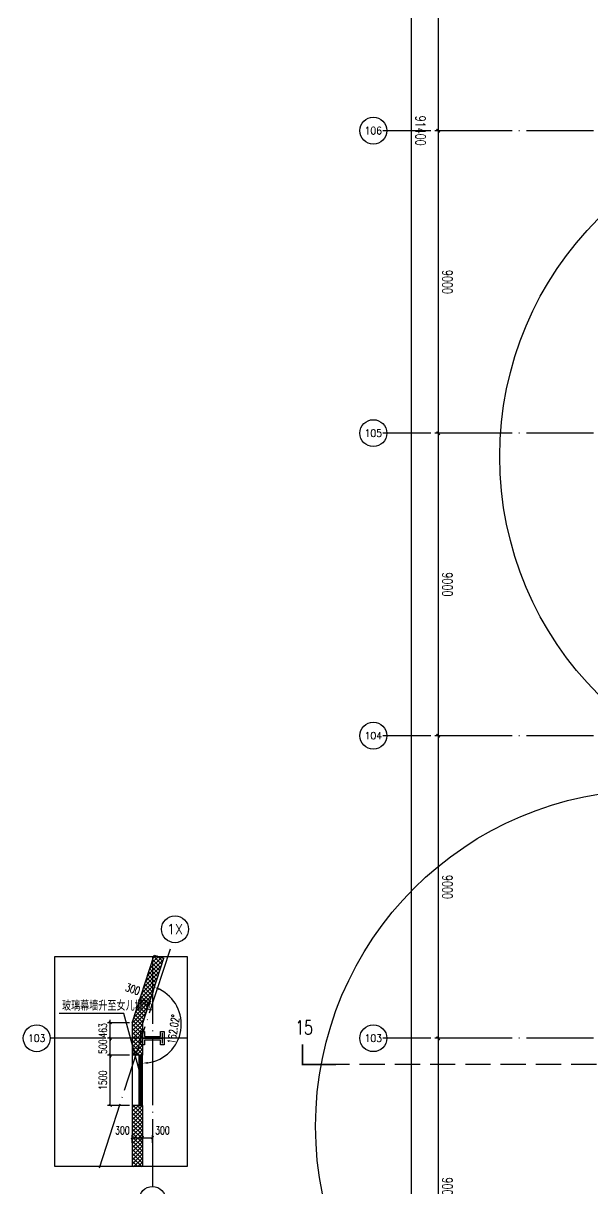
# Model space of a CAD drawing. Extents: x -1313754 to 847533, y 489853 to 941203.
# Drawn here: x -272750 to -255799, y 755344 to 790014 of the extents above; entities that cross this region are included whole.
import ezdxf
from ezdxf.enums import TextEntityAlignment as Align

# ---------------------------------------------------------------- set-up
doc = ezdxf.new("R2010")
doc.units = 0
doc.header["$LTSCALE"] = 1000
doc.header["$MEASUREMENT"] = 0
doc.linetypes.add('DASH', pattern=[0.35, 0.25, -0.1])
doc.linetypes.add('DOTE', pattern=[2.42, 2, -0.2, 0.02, -0.2])
doc.layers.get('Defpoints').update_dxf_attribs({"color": 210})
for name, color, linetype in [('A-AXIS-D', 1, 'Continuous'), ('A-AXIS-DOTE', 14, 'DOTE'), ('A-AXIS-DP', 126, 'Continuous'), ('A-AXIS-SYMB', 3, 'Continuous'), ('A-HATCH-2', 251, 'Continuous'), ('A-LIN-V', 9, 'Continuous'), ('A-WINDOW', 140, 'Continuous'), ('AS-WALL', 40, 'Continuous'), ('DIM_SYMB', 3, 'Continuous'), ('PUB_HATCH', 8, 'Continuous'), ('PUB_TEXT', 7, 'Continuous'), ('SB_ZF消火栓', 10, 'Continuous'), ('建-墙-幕', 4, 'Continuous')]:
    doc.layers.add(name, color=color, linetype=linetype)
doc.layers.add('S-col', color=2, linetype='Continuous', lineweight=0)
doc.styles.add('_TCH_AXIS', font='COMPLEX', dxfattribs={"bigfont": 'GBCBIG'})
doc.styles.add('_TCH_DIM', font='SIMPLEX', dxfattribs={"bigfont": 'GBCBIG'})
doc.styles.add('_TCH_DIM_T3', font='SIMPLEX', dxfattribs={"width": 0.705882, "bigfont": 'GBCBIG'})
doc.styles.add('_TCH_LABEL', font='COMPLEX', dxfattribs={"bigfont": 'GBCBIG'})
doc.dimstyles.new('_TCH_ARCH&&100', dxfattribs={"dimtxt": 297.5, "dimasz": 100, "dimexe": 100, "dimexo": 100, "dimgap": 126.25, "dimtad": 1, "dimdec": 0, "dimzin": 0, "dimdsep": 46, "dimtxsty": '_TCH_DIM_T3', "dimblk": 'ARCHTICK', "dimcen": 0.09, "dimclrt": 7, "dimazin": 2, "dimtfac": 1, "dimtdec": 0, "dimtix": 1, "dimtmove": 2, "dimatfit": 3, "dimfxl": 0, "dimtolj": 1, "dimtzin": 0, "dimarcsym": 0})
doc.dimstyles.new('_TCH_ARCH&&80', dxfattribs={"dimtxt": 238, "dimasz": 80, "dimexe": 80, "dimexo": 80, "dimgap": 101, "dimtad": 1, "dimdec": 0, "dimzin": 0, "dimdsep": 46, "dimtxsty": '_TCH_DIM_T3', "dimblk": 'ARCHTICK', "dimcen": 0.09, "dimclrt": 7, "dimazin": 2, "dimtfac": 1, "dimtdec": 0, "dimtix": 1, "dimtmove": 2, "dimatfit": 3, "dimfxl": 0, "dimtolj": 1, "dimtzin": 0, "dimarcsym": 0})
doc.dimstyles.new('_TCH_ARROW&&80', dxfattribs={"dimtxt": 238, "dimasz": 160, "dimexe": 200, "dimexo": 240, "dimgap": 101, "dimtad": 1, "dimdec": 0, "dimzin": 0, "dimdsep": 46, "dimtxsty": '_TCH_DIM_T3', "dimcen": 0.09, "dimclrt": 7, "dimazin": 2, "dimtfac": 1, "dimtdec": 0, "dimtix": 1, "dimtmove": 2, "dimatfit": 3, "dimfxl": 0, "dimtolj": 1, "dimtzin": 0, "dimarcsym": 0})
pattern_1 = [(45, (60, 0), (-60.000061, 60.000061), []), (135, (60, 0), (-60.000061, -60.000061), [])]

# ---------------------------------------------------------------- blocks, each defined once
blk = doc.blocks.new('_ArchTick')
at = {"color": 0, "linetype": 'ByBlock', "const_width": 0.4}
blk.add_lwpolyline([(-0.5, -0.5), (0.5, 0.5)], dxfattribs=at)
blk = doc.blocks.new('*D1239')
at = {"layer": 'A-AXIS-D', "color": 0, "lineweight": -2}
for p, q in [((-38704, -45000), (-39762, -45000)), ((-39662, -45000), (-39662, -54000)), ((-38704, -54000), (-39762, -54000))]:
    blk.add_line(p, q, dxfattribs=at)
at = {"layer": 'Defpoints', "color": 0}
for p in [(-38604, -45000), (-39662, -54000), (-38604, -54000)]:
    blk.add_point(p, dxfattribs=at)
at = {"layer": 'A-AXIS-D', "color": 0, "lineweight": -2, "xscale": 100, "yscale": 100, "zscale": 100}
for p, rotation in [((-39662, -45000), 90), ((-39662, -54000), 270)]:
    blk.add_blockref('_ArchTick', p, dxfattribs=dict(at, rotation=rotation))
at = {"layer": 'A-AXIS-D', "color": 7, "insert": (-39387, -49500), "char_height": 297.5, "attachment_point": 5, "rotation": 270, "style": '_TCH_DIM_T3'}
blk.add_mtext('\\A1;9000', dxfattribs=at)
blk = doc.blocks.new('*D1240')
at = {"layer": 'A-AXIS-D', "color": 0, "lineweight": -2}
for p, q in [((-38704, -36000), (-39762, -36000)), ((-39662, -36000), (-39662, -45000)), ((-38704, -45000), (-39762, -45000))]:
    blk.add_line(p, q, dxfattribs=at)
at = {"layer": 'Defpoints', "color": 0}
for p in [(-38604, -36000), (-39662, -45000), (-38604, -45000)]:
    blk.add_point(p, dxfattribs=at)
at = {"layer": 'A-AXIS-D', "color": 0, "lineweight": -2, "xscale": 100, "yscale": 100, "zscale": 100}
for p, rotation in [((-39662, -36000), 90), ((-39662, -45000), 270)]:
    blk.add_blockref('_ArchTick', p, dxfattribs=dict(at, rotation=rotation))
at = {"layer": 'A-AXIS-D', "color": 7, "insert": (-39387, -40500), "char_height": 297.5, "attachment_point": 5, "rotation": 270, "style": '_TCH_DIM_T3'}
blk.add_mtext('\\A1;9000', dxfattribs=at)
blk = doc.blocks.new('*D1241')
at = {"layer": 'A-AXIS-D', "color": 0, "lineweight": -2}
for p, q in [((-38704, -27000), (-39762, -27000)), ((-39662, -27000), (-39662, -36000)), ((-38704, -36000), (-39762, -36000))]:
    blk.add_line(p, q, dxfattribs=at)
at = {"layer": 'Defpoints', "color": 0}
for p in [(-38604, -27000), (-39662, -36000), (-38604, -36000)]:
    blk.add_point(p, dxfattribs=at)
at = {"layer": 'A-AXIS-D', "color": 0, "lineweight": -2, "xscale": 100, "yscale": 100, "zscale": 100}
for p, rotation in [((-39662, -27000), 90), ((-39662, -36000), 270)]:
    blk.add_blockref('_ArchTick', p, dxfattribs=dict(at, rotation=rotation))
at = {"layer": 'A-AXIS-D', "color": 7, "insert": (-39387, -31500), "char_height": 297.5, "attachment_point": 5, "rotation": 270, "style": '_TCH_DIM_T3'}
blk.add_mtext('\\A1;9000', dxfattribs=at)
blk = doc.blocks.new('*D1242')
at = {"layer": 'A-AXIS-D', "color": 0, "lineweight": -2}
for p, q in [((-38704, -18000), (-39762, -18000)), ((-39662, -18000), (-39662, -27000)), ((-38704, -27000), (-39762, -27000))]:
    blk.add_line(p, q, dxfattribs=at)
at = {"layer": 'Defpoints', "color": 0}
for p in [(-38604, -18000), (-39662, -27000), (-38604, -27000)]:
    blk.add_point(p, dxfattribs=at)
at = {"layer": 'A-AXIS-D', "color": 0, "lineweight": -2, "xscale": 100, "yscale": 100, "zscale": 100}
for p, rotation in [((-39662, -18000), 90), ((-39662, -27000), 270)]:
    blk.add_blockref('_ArchTick', p, dxfattribs=dict(at, rotation=rotation))
at = {"layer": 'A-AXIS-D', "color": 7, "insert": (-39387, -22500), "char_height": 297.5, "attachment_point": 5, "rotation": 270, "style": '_TCH_DIM_T3'}
blk.add_mtext('\\A1;9000', dxfattribs=at)
blk = doc.blocks.new('*D1243')
at = {"layer": 'A-AXIS-D', "color": 0, "lineweight": -2}
for p, q in [((-38704, -9000), (-39762, -9000)), ((-39662, -9000), (-39662, -18000)), ((-38704, -18000), (-39762, -18000))]:
    blk.add_line(p, q, dxfattribs=at)
at = {"layer": 'Defpoints', "color": 0}
for p in [(-38604, -9000), (-39662, -18000), (-38604, -18000)]:
    blk.add_point(p, dxfattribs=at)
at = {"layer": 'A-AXIS-D', "color": 0, "lineweight": -2, "xscale": 100, "yscale": 100, "zscale": 100}
for p, rotation in [((-39662, -9000), 90), ((-39662, -18000), 270)]:
    blk.add_blockref('_ArchTick', p, dxfattribs=dict(at, rotation=rotation))
at = {"layer": 'A-AXIS-D', "color": 7, "insert": (-39387, -13500), "char_height": 297.5, "attachment_point": 5, "rotation": 270, "style": '_TCH_DIM_T3'}
blk.add_mtext('\\A1;9000', dxfattribs=at)
blk = doc.blocks.new('*D1366')
at = {"layer": 'A-AXIS-D', "color": 0, "lineweight": -2}
for p, q in [((-38804, 27700), (-40562, 27700)), ((-40462, 27700), (-40462, -63700)), ((-38804, -63700), (-40562, -63700))]:
    blk.add_line(p, q, dxfattribs=at)
at = {"layer": 'Defpoints', "color": 0}
for p in [(-38704, 27700), (-40462, -63700), (-38704, -63700)]:
    blk.add_point(p, dxfattribs=at)
at = {"layer": 'A-AXIS-D', "color": 0, "lineweight": -2, "xscale": 100, "yscale": 100, "zscale": 100}
for p, rotation in [((-40462, 27700), 90), ((-40462, -63700), 270)]:
    blk.add_blockref('_ArchTick', p, dxfattribs=dict(at, rotation=rotation))
at = {"layer": 'A-AXIS-D', "color": 7, "insert": (-40187, -18000), "char_height": 297.5, "attachment_point": 5, "rotation": 270, "style": '_TCH_DIM_T3'}
blk.add_mtext('\\A1;91400', dxfattribs=at)
blk = doc.blocks.new('_FZH')
at = {"layer": 'A-HATCH-2'}
blk.add_lwpolyline([(-0.437, -0.25), (-0.437, 0.25), (-0.297, 0.25), (-0.297, 0.067), (0.298, 0.067), (0.298, 0.25), (0.438, 0.25), (0.438, -0.25), (0.298, -0.25), (0.298, -0.068), (-0.297, -0.068), (-0.297, -0.25)], close=True, dxfattribs=at)
at = {"layer": 'S-col'}
blk.add_lwpolyline([(-0.375, -0.188), (-0.375, 0.187), (-0.36, 0.187), (-0.36, 0.005), (0.36, 0.005), (0.36, 0.187), (0.375, 0.187), (0.375, -0.188), (0.36, -0.188), (0.36, -0.005), (-0.36, -0.005), (-0.36, -0.188)], close=True, dxfattribs=at)
blk = doc.blocks.new('w4234324')
at = {"xscale": 800.0000000000005, "yscale": 800.0000000000005, "zscale": 800.0000000000005}
blk.add_blockref('_FZH', (-268904, 759820), dxfattribs=at)
blk = doc.blocks.new('A$C5D961328')
at = {"layer": 'SB_ZF消火栓'}
blk.add_hatch(color=256, dxfattribs=at).paths.add_polyline_path([(0, 40), (700, 40), (700, 240)])
at = {"layer": 'A-LIN-V', "ltscale": 500}
blk.add_circle((350, 40), 10001, dxfattribs=at)
at = {"layer": 'SB_ZF消火栓'}
for p, q in [((700, 240), (0, 240)), ((0, 240), (0, 40)), ((700, 240), (0, 40)), ((0, 40), (700, 40)), ((700, 240), (700, 40))]:
    blk.add_line(p, q, dxfattribs=at)
at = {"layer": 'SB_ZF消火栓', "color": 1}
blk.add_circle((140, 140), 32.5, dxfattribs=at)
blk = doc.blocks.new('234243242332')
at = {"layer": 'SB_ZF消火栓'}
for p, rotation in [((-248494, 777471), 252.0237134181472), ((-254088, 757555), 270)]:
    blk.add_blockref('A$C5D961328', p, dxfattribs=dict(at, rotation=rotation))
blk = doc.blocks.new('*D523')
at = {"layer": 'A-AXIS-DP', "color": 0, "lineweight": -2}
for p, q in [((-268871, 761261), (-268908, 761147)), ((-269204, 759158), (-269204, 759278))]:
    blk.add_line(p, q, dxfattribs=at)
blk.add_arc((-269204, 760236), 1158, 277.9223, 64.1014, dxfattribs=at)
at = {"layer": 'A-AXIS-DP', "color": 0}
for points in [[(-268708, 761253), (-268688, 761302), (-268847, 761337)], [(-269043, 759062), (-269046, 759115), (-269204, 759078)]]:
    blk.add_solid(points, dxfattribs=at)
at = {"layer": 'Defpoints', "color": 0}
for p in [(-268797, 761490), (-269204, 760236), (-268267, 759555), (-269204, 758918)]:
    blk.add_point(p, dxfattribs=at)
at = {"layer": 'A-AXIS-DP', "color": 7, "insert": (-268278, 760089), "char_height": 238, "attachment_point": 5, "rotation": 81.0119, "style": '_TCH_DIM_T3'}
blk.add_mtext('\\A1;162.02°', dxfattribs=at)
blk = doc.blocks.new('*D524')
at = {"layer": 'A-AXIS-DP', "color": 0, "lineweight": -2}
for p, q in [((-269374, 760683), (-269253, 761056)), ((-269278, 760980), (-268993, 760888)), ((-269089, 760591), (-268968, 760964))]:
    blk.add_line(p, q, dxfattribs=at)
at = {"layer": 'Defpoints', "color": 0}
for p in [(-268993, 760888), (-269399, 760607), (-269114, 760515)]:
    blk.add_point(p, dxfattribs=at)
at = {"layer": 'A-AXIS-DP', "color": 0, "lineweight": -2, "xscale": 80, "yscale": 80, "zscale": 80}
for p, rotation in [((-269278, 760980), 162.0237134178123), ((-268993, 760888), 342.0237134178123)]:
    blk.add_blockref('_ArchTick', p, dxfattribs=dict(at, rotation=rotation))
at = {"layer": 'A-AXIS-DP', "color": 7, "insert": (-269492, 761281), "char_height": 238, "attachment_point": 5, "rotation": 342.0237, "style": '_TCH_DIM_T3'}
blk.add_mtext('\\A1;300', dxfattribs=at)
blk = doc.blocks.new('*D525')
at = {"layer": 'A-AXIS-DP', "color": 0, "lineweight": -2}
for p, q in [((-269504, 756710), (-269504, 756940)), ((-269504, 756860), (-269204, 756860)), ((-269204, 756710), (-269204, 756940))]:
    blk.add_line(p, q, dxfattribs=at)
at = {"layer": 'Defpoints', "color": 0}
for p in [(-269204, 756860), (-269504, 756630), (-269204, 756630)]:
    blk.add_point(p, dxfattribs=at)
at = {"layer": 'A-AXIS-DP', "color": 0, "lineweight": -2, "xscale": 80, "yscale": 80, "zscale": 80, "rotation": 180}
blk.add_blockref('_ArchTick', (-269504, 756860), dxfattribs=at)
at = {"layer": 'A-AXIS-DP', "color": 0, "lineweight": -2, "xscale": 80, "yscale": 80, "zscale": 80}
blk.add_blockref('_ArchTick', (-269204, 756860), dxfattribs=at)
at = {"layer": 'A-AXIS-DP', "color": 7, "insert": (-269800, 757080), "char_height": 238, "attachment_point": 5, "style": '_TCH_DIM_T3'}
blk.add_mtext('\\A1;300', dxfattribs=at)
blk = doc.blocks.new('*D526')
at = {"layer": 'A-AXIS-DP', "color": 0, "lineweight": -2}
for p, q in [((-269204, 756710), (-269204, 756940)), ((-269204, 756860), (-268904, 756860)), ((-268904, 756710), (-268904, 756940))]:
    blk.add_line(p, q, dxfattribs=at)
at = {"layer": 'Defpoints', "color": 0}
for p in [(-268904, 756860), (-269204, 756630), (-268904, 756630)]:
    blk.add_point(p, dxfattribs=at)
at = {"layer": 'A-AXIS-DP', "color": 0, "lineweight": -2, "xscale": 80, "yscale": 80, "zscale": 80, "rotation": 180}
blk.add_blockref('_ArchTick', (-269204, 756860), dxfattribs=at)
at = {"layer": 'A-AXIS-DP', "color": 0, "lineweight": -2, "xscale": 80, "yscale": 80, "zscale": 80}
blk.add_blockref('_ArchTick', (-268904, 756860), dxfattribs=at)
at = {"layer": 'A-AXIS-DP', "color": 7, "insert": (-268608, 757080), "char_height": 238, "attachment_point": 5, "style": '_TCH_DIM_T3'}
blk.add_mtext('\\A1;300', dxfattribs=at)
blk = doc.blocks.new('*D529')
at = {"layer": 'A-AXIS-DP', "color": 0, "lineweight": -2}
for p, q in [((-269584, 759320), (-270240, 759320)), ((-270160, 757820), (-270160, 759320)), ((-269584, 757820), (-270240, 757820))]:
    blk.add_line(p, q, dxfattribs=at)
at = {"layer": 'Defpoints', "color": 0}
for p in [(-270160, 759320), (-269504, 759320), (-269504, 757820)]:
    blk.add_point(p, dxfattribs=at)
at = {"layer": 'A-AXIS-DP', "color": 0, "lineweight": -2, "xscale": 80, "yscale": 80, "zscale": 80}
for p, rotation in [((-270160, 759320), 90), ((-270160, 757820), 270)]:
    blk.add_blockref('_ArchTick', p, dxfattribs=dict(at, rotation=rotation))
at = {"layer": 'A-AXIS-DP', "color": 7, "insert": (-270380, 758570), "char_height": 238, "attachment_point": 5, "rotation": 90, "style": '_TCH_DIM_T3'}
blk.add_mtext('\\A1;1500', dxfattribs=at)
blk = doc.blocks.new('*D530')
at = {"layer": 'A-AXIS-DP', "color": 0, "lineweight": -2}
for p, q in [((-269584, 759820), (-270240, 759820)), ((-270160, 759820), (-270160, 759900)), ((-270160, 759320), (-270160, 759820)), ((-269584, 759320), (-270240, 759320)), ((-270160, 759320), (-270160, 759240))]:
    blk.add_line(p, q, dxfattribs=at)
at = {"layer": 'Defpoints', "color": 0}
for p in [(-270160, 759820), (-269504, 759820), (-269504, 759320)]:
    blk.add_point(p, dxfattribs=at)
at = {"layer": 'A-AXIS-DP', "color": 0, "lineweight": -2, "xscale": 80, "yscale": 80, "zscale": 80}
for p, rotation in [((-270160, 759820), 270), ((-270160, 759320), 90)]:
    blk.add_blockref('_ArchTick', p, dxfattribs=dict(at, rotation=rotation))
at = {"layer": 'A-AXIS-DP', "color": 7, "insert": (-270380, 759570), "char_height": 238, "attachment_point": 5, "rotation": 90, "style": '_TCH_DIM_T3'}
blk.add_mtext('\\A1;500', dxfattribs=at)
blk = doc.blocks.new('*D531')
at = {"layer": 'A-AXIS-DP', "color": 0, "lineweight": -2}
for p, q in [((-270160, 760283), (-270160, 760363)), ((-269584, 760283), (-270240, 760283)), ((-270160, 759820), (-270160, 760283)), ((-269584, 759820), (-270240, 759820)), ((-270160, 759820), (-270160, 759740))]:
    blk.add_line(p, q, dxfattribs=at)
at = {"layer": 'Defpoints', "color": 0}
for p in [(-270160, 760283), (-269504, 760283), (-269504, 759820)]:
    blk.add_point(p, dxfattribs=at)
at = {"layer": 'A-AXIS-DP', "color": 0, "lineweight": -2, "xscale": 80, "yscale": 80, "zscale": 80}
for p, rotation in [((-270160, 760283), 270), ((-270160, 759820), 90)]:
    blk.add_blockref('_ArchTick', p, dxfattribs=dict(at, rotation=rotation))
at = {"layer": 'A-AXIS-DP', "color": 7, "insert": (-270380, 760052), "char_height": 238, "attachment_point": 5, "rotation": 90, "style": '_TCH_DIM_T3'}
blk.add_mtext('\\A1;463', dxfattribs=at)
blk = doc.blocks.new('dote')
at = {"layer": 'A-AXIS-D'}
for centre in [(-41593.5, -17998.9), (-41593.5, -26998.9), (-41593.5, -35998.9), (-41593.5, -44998.9)]:
    blk.add_circle(centre, 400, dxfattribs=at)
at = {"layer": 'A-AXIS-DOTE'}
for p, q in [((76282.2, -18000), (-41310, -18000)), ((76282.2, -27000), (-41310, -27000)), ((76282.2, -36000), (-41310, -36000)), ((76282.2, -45000), (-41310, -45000))]:
    blk.add_line(p, q, dxfattribs=at)
at = {"layer": 'DIM_SYMB', "linetype": 'DASH', "ltscale": 3}
blk.add_line((-29703.6, -45779.9), (-42703.6, -45779.9), dxfattribs=at)
at = {"layer": 'DIM_SYMB', "const_width": 50}
blk.add_lwpolyline([(-43703.6, -45179.9), (-43703.6, -45779.9), (-42703.6, -45779.9)], dxfattribs=at)
at = {"layer": 'PUB_TEXT', "style": '_TCH_AXIS'}
for s, height, p, p2 in [('106', 220.59, (-41850.9, -18109.2), (-41336.2, -18109.2)), ('105', 220.59, (-41850.9, -27109.2), (-41336.2, -27109.2)), ('104', 213.22, (-41852.4, -36105.5), (-41334.6, -36105.5)), ('103', 220.59, (-41850.9, -45109.2), (-41336.2, -45109.2))]:
    blk.add_text(s, height=height, dxfattribs=at).set_placement(p, p2, align=Align.FIT)
at = {"layer": 'PUB_TEXT', "style": '_TCH_LABEL', "width": 0.705882}
blk.add_text('15', height=425, dxfattribs=at).set_placement((-43910.8, -44892.4))
at = {"layer": 'A-AXIS-D'}
for base, p1, p2, picture, middle in [((-40461.9, -63700), (-38703.6, 27700), (-38703.6, -63700), '*D1366', (-40186.9, -18000)), ((-39661.9, -18000), (-38603.6, -9000), (-38603.6, -18000), '*D1243', (-39386.9, -13500)), ((-39661.9, -27000), (-38603.6, -18000), (-38603.6, -27000), '*D1242', (-39386.9, -22500)), ((-39661.9, -36000), (-38603.6, -27000), (-38603.6, -36000), '*D1241', (-39386.9, -31500)), ((-39661.9, -45000), (-38603.6, -36000), (-38603.6, -45000), '*D1240', (-39386.9, -40500)), ((-39661.9, -54000), (-38603.6, -45000), (-38603.6, -54000), '*D1239', (-39386.9, -49500))]:
    dim = blk.add_linear_dim(base=base, p1=p1, p2=p2, angle=270, dimstyle='_TCH_ARCH&&100', override={"dimgap": 0}, dxfattribs=at)
    dim.commit()
    dim.dimension.update_dxf_attribs({"geometry": picture, "text_midpoint": middle, "dimtype": 161, "text_rotation": 270})

msp = doc.modelspace()

# ---------------------------------------------------------------- hatches: boundary and pattern name
at = {"layer": 'PUB_HATCH'}
h = msp.add_hatch(dxfattribs=at)
h.set_pattern_fill('多孔材料', color=256, scale=30, style=0)
h.set_pattern_definition(pattern_1)
h.paths.add_polyline_path([(-269504.2, 760283.3), (-269204.2, 760235.8), (-268565.7, 762203.7), (-268851, 762296.3)])
h = msp.add_hatch(dxfattribs=at)
h.set_pattern_fill('多孔材料', color=256, scale=30, style=0)
h.set_pattern_definition(pattern_1)
h.paths.add_polyline_path([(-269204.2, 760235.8), (-269504.2, 760283.3), (-269504.2, 759320), (-269204.2, 759320)])
h = msp.add_hatch(dxfattribs=at)
h.set_pattern_fill('多孔材料', color=256, scale=30, style=0)
h.set_pattern_definition(pattern_1)
h.paths.add_polyline_path([(-269504.2, 757820), (-269504.2, 756000), (-269204.2, 756000), (-269204.2, 757820)])

# ---------------------------------------------------------------- linework, layer by layer
at = {"layer": 'A-AXIS-D'}
for centre in [(-268232.8, 763063.5), (-272350, 759820), (-268904.2, 755010)]:
    msp.add_circle(centre, 400, dxfattribs=at)
at = {"layer": 'A-AXIS-DOTE'}
for p, q in [((-270483.4, 755969.1), (-268309, 762670.8)), ((-268904.2, 762250), (-268904.2, 755410)), ((-267870, 759820), (-271950, 759820))]:
    msp.add_line(p, q, dxfattribs=at)
at = {"layer": 'A-AXIS-SYMB'}
for p, q in [((-269760, 760560), (-271680, 760560)), ((-269270.9, 758770), (-269760, 760560))]:
    msp.add_line(p, q, dxfattribs=at)
msp.add_lwpolyline([(-271810, 762250), (-267870, 762250), (-267870, 756000), (-271810, 756000)], close=True, dxfattribs=at)
at = {"layer": 'A-AXIS-SYMB', "const_width": 32}
msp.add_lwpolyline([(-269266.6, 758754.6, 1), (-269275.1, 758785.4, 1)], format="xyb", close=True, dxfattribs=at)
at = {"layer": 'A-LIN-V'}
msp.add_line((-269504.2, 759320), (-269504.2, 757820), dxfattribs=at)
at = {"layer": 'AS-WALL'}
for p, q in [((-269504.2, 760283.3), (-268851, 762296.3)), ((-269204.2, 760235.8), (-268565.7, 762203.7)), ((-268851, 762296.3), (-268565.7, 762203.7)), ((-269504.2, 760283.3), (-269504.2, 759320)), ((-269204.2, 760235.8), (-269204.2, 759320)), ((-269204.2, 759320), (-269504.2, 759320)), ((-269504.2, 757820), (-269504.2, 756000)), ((-269204.2, 757820), (-269504.2, 757820)), ((-269204.2, 757820), (-269204.2, 756000)), ((-269204.2, 756000), (-269504.2, 756000))]:
    msp.add_line(p, q, dxfattribs=at)
at = {"layer": '建-墙-幕'}
for p, q in [((-269304.2, 757820), (-269304.2, 759320)), ((-269304.2, 759320), (-269204.2, 759320)), ((-269270.9, 757820), (-269270.9, 759320)), ((-269237.5, 757820), (-269237.5, 759320)), ((-269204.2, 757820), (-269204.2, 759320)), ((-269304.2, 757820), (-269204.2, 757820))]:
    msp.add_line(p, q, dxfattribs=at)

# ---------------------------------------------------------------- block references
at = {"layer": 'A-WINDOW'}
msp.add_blockref('w4234324', (0, 0), dxfattribs=at)
at = {"layer": 'AS-WALL'}
msp.add_blockref('dote', (-220736.4, 804820), dxfattribs=at)
at = {"layer": 'SB_ZF消火栓', "linetype": 'Continuous'}
msp.add_blockref('234243242332', (0, 0), dxfattribs=at)

# ---------------------------------------------------------------- texts
at = {"layer": 'PUB_TEXT', "style": '_TCH_AXIS'}
for s, height, p, p2 in [('1X', 300.65, (-268469.1, 762913.2), (-267996.6, 762913.2)), ('103', 220.59, (-272607.4, 759709.7), (-272092.6, 759709.7))]:
    msp.add_text(s, height=height, dxfattribs=at).set_placement(p, p2, align=Align.FIT)
at = {"layer": 'PUB_TEXT', "style": '_TCH_DIM'}
msp.add_text('玻璃幕墙升至女儿墙处', height=270.07, dxfattribs=at).set_placement((-271596, 760644))

# ---------------------------------------------------------------- dimensions: what is measured, and where the dimension line sits
at = {"layer": 'A-AXIS-DP'}
for base, p1, p2, angle, picture, middle in [((-268992.7, 760887.7), (-269399, 760607.3), (-269113.7, 760514.7), 342.02371, '*D524', (-269491.7, 761280.9)), ((-269204.2, 756860), (-269504.2, 756630), (-269204.2, 756630), 0, '*D525', (-269800.2, 757080)), ((-268904.2, 756860), (-269204.2, 756630), (-268904.2, 756630), 0, '*D526', (-268608.2, 757080))]:
    dim = msp.add_linear_dim(base=base, p1=p1, p2=p2, angle=angle, dimstyle='_TCH_ARCH&&80', dxfattribs=at)
    dim.commit()
    dim.dimension.update_dxf_attribs({"geometry": picture, "text_midpoint": middle, "dimtype": 129})
dim = msp.add_angular_dim_3p(base=(-268267.2, 759555.2), center=(-269204.2, 760235.8), p1=(-269204.2, 758917.7), p2=(-268797.4, 761489.6), dimstyle='_TCH_ARROW&&80', dxfattribs=at)
dim.commit()
dim.dimension.update_dxf_attribs({"geometry": '*D523', "text_midpoint": (-268277.6, 760089.3)})
for p1, p2, picture, middle in [((-269504.2, 759820), (-269504.2, 760283.3), '*D531', (-270380, 760051.6)), ((-269504.2, 759320), (-269504.2, 759820), '*D530', (-270380, 759570)), ((-269504.2, 757820), (-269504.2, 759320), '*D529', (-270380, 758570))]:
    dim = msp.add_aligned_dim(p1=p1, p2=p2, distance=655.8, dimstyle='_TCH_ARCH&&80', dxfattribs=at)
    dim.commit()
    dim.dimension.update_dxf_attribs({"geometry": picture, "text_midpoint": middle})

doc.saveas('drawing.dxf')
